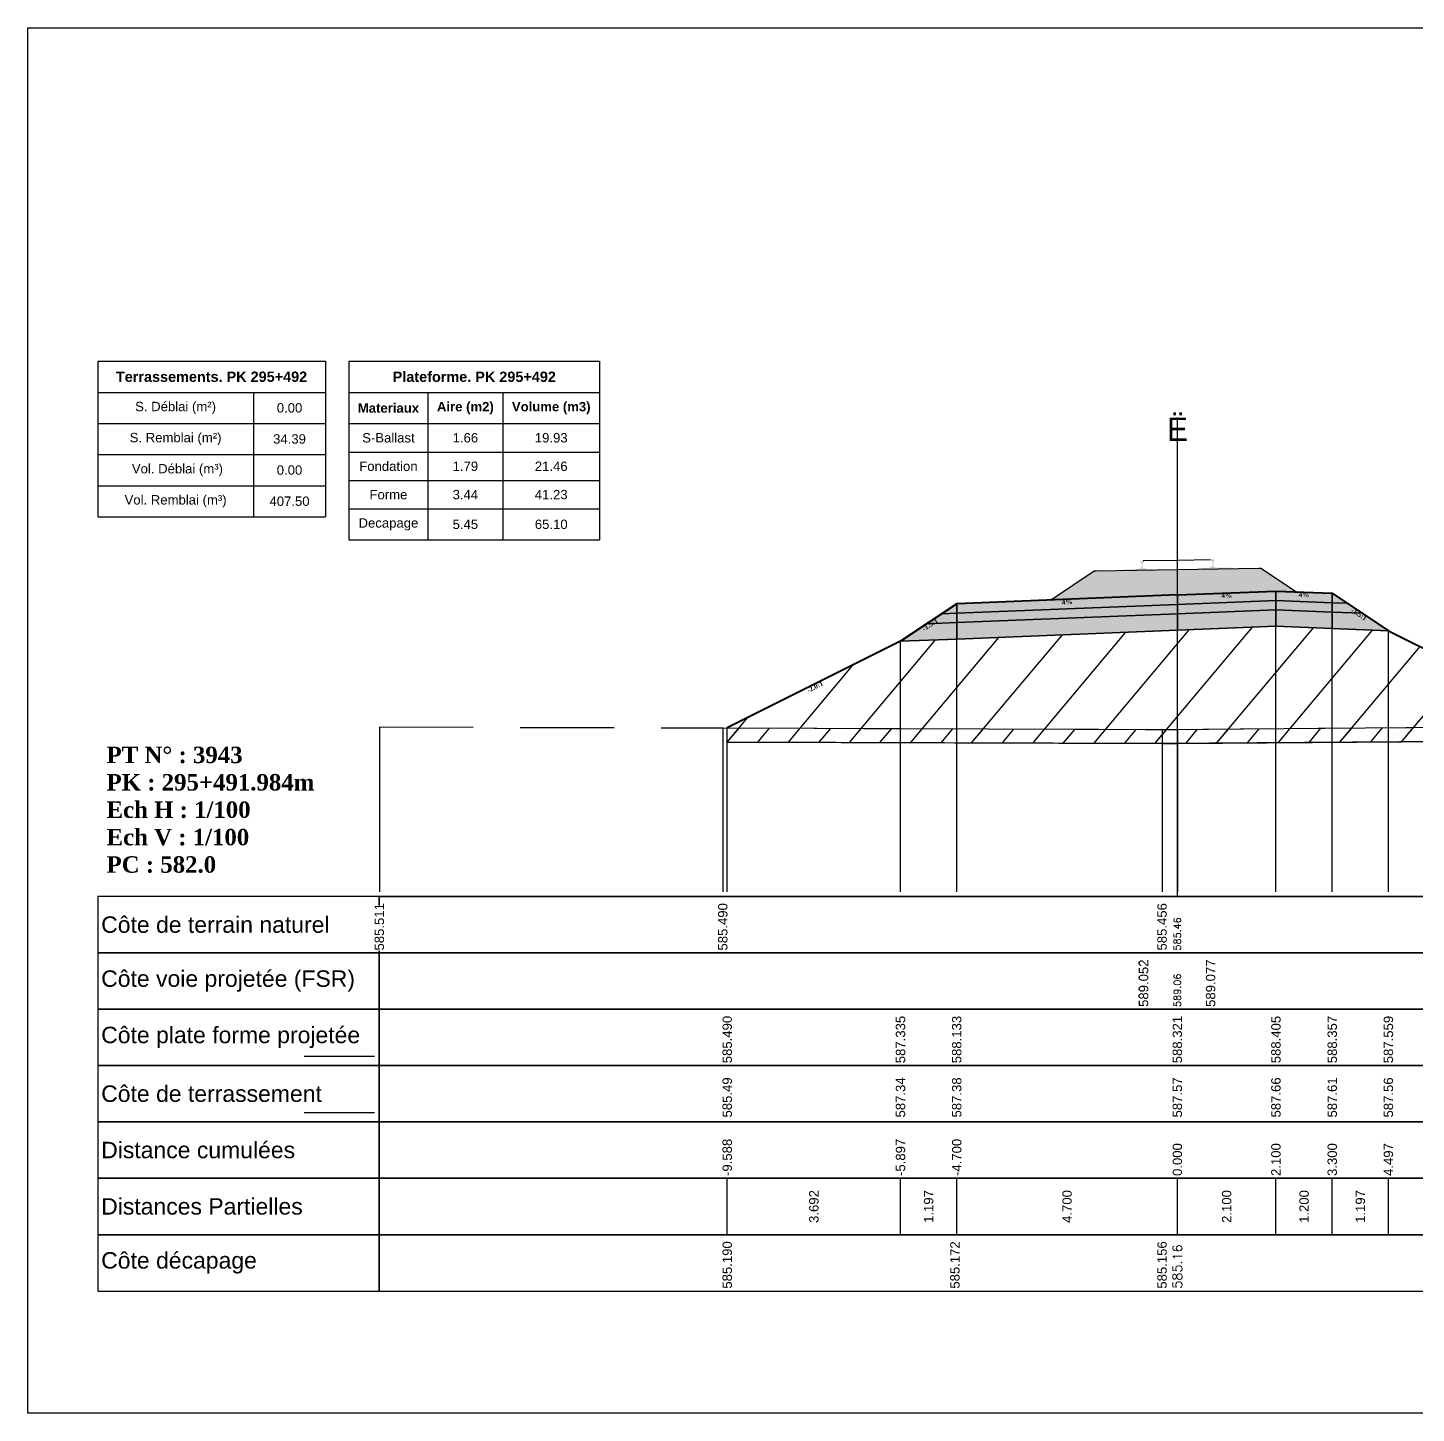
# Model space of a CAD drawing. Header units: millimetres. Extents: x 2762 to 3076, y 916 to 3305.
# Drawn here: x 2873.89 to 2903.47, y 2613.68 to 2643.18 of the extents above; entities that cross this region are included whole.
import ezdxf

# ---------------------------------------------------------------- set-up
doc = ezdxf.new("R2010")
doc.units = ezdxf.units.MM
doc.header["$LTSCALE"] = 2
doc.linetypes.add('CACHE', pattern=[9.525, 6.35, -3.175])
doc.linetypes.add('DASHED', pattern=[0.75, 0.5, -0.25])
for name, color, linetype in [('C-ANNO-TABL', 1, 'Continuous'), ('C-ANNO-TABL-TEXT', 150, 'Continuous'), ('C-ANNO-TABL-TITL', 150, 'Continuous'), ('C-ANNO-TABL-TTBL', 5, 'Continuous'), ('C-ROAD-CORR', 5, 'Continuous'), ('C-ROAD-SCTN', 7, 'Continuous')]:
    doc.layers.add(name, color=color, linetype=linetype)
doc.styles.add('ARIAL', font='arial.ttf')
doc.styles.add('C3D_Etiquette', font='romans.shx')
doc.styles.add('C3D_Profil_Travers', font='romans.shx')
doc.styles.get("Standard").update_dxf_attribs({"font": 'arial.ttf'})

msp = doc.modelspace()

# ---------------------------------------------------------------- hatches: boundary and pattern name
at = {"linetype": 'Continuous', "lineweight": -3}
msp.add_hatch(color=254, dxfattribs=at).paths.add_polyline_path([(2897.169, 2631.444), (2897.166, 2631.629), (2897.28, 2631.652), (2897.628, 2631.658), (2897.628, 2631.664), (2897.554, 2631.662), (2897.554, 2631.672), (2897.555, 2631.673), (2897.556, 2631.674), (2897.558, 2631.674), (2897.578, 2631.676), (2897.581, 2631.677), (2897.584, 2631.678), (2897.612, 2631.689), (2897.614, 2631.69), (2897.615, 2631.691), (2897.616, 2631.693), (2897.617, 2631.697), (2897.618, 2631.704), (2897.619, 2631.713), (2897.62, 2631.724), (2897.62, 2631.748), (2897.619, 2631.763), (2897.618, 2631.77), (2897.617, 2631.776), (2897.616, 2631.78), (2897.616, 2631.782), (2897.615, 2631.786), (2897.614, 2631.787), (2897.613, 2631.789), (2897.612, 2631.79), (2897.61, 2631.791), (2897.595, 2631.796), (2897.592, 2631.798), (2897.592, 2631.798), (2897.591, 2631.8), (2897.591, 2631.803), (2897.591, 2631.821), (2897.591, 2631.825), (2897.592, 2631.827), (2897.594, 2631.83), (2897.596, 2631.831), (2897.599, 2631.833), (2897.6, 2631.833), (2897.604, 2631.834), (2897.608, 2631.834), (2897.611, 2631.835), (2897.615, 2631.835), (2897.62, 2631.835), (2897.623, 2631.835), (2897.626, 2631.836), (2897.63, 2631.835), (2897.633, 2631.836), (2897.637, 2631.836), (2897.642, 2631.835), (2897.645, 2631.835), (2897.649, 2631.835), (2897.653, 2631.834), (2897.654, 2631.834), (2897.656, 2631.832), (2897.659, 2631.831), (2897.661, 2631.829), (2897.662, 2631.826), (2897.663, 2631.822), (2897.663, 2631.804), (2897.663, 2631.801), (2897.662, 2631.8), (2897.662, 2631.799), (2897.659, 2631.797), (2897.644, 2631.791), (2897.643, 2631.791), (2897.641, 2631.789), (2897.64, 2631.788), (2897.64, 2631.786), (2897.639, 2631.783), (2897.638, 2631.781), (2897.638, 2631.776), (2897.637, 2631.77), (2897.637, 2631.764), (2897.636, 2631.748), (2897.637, 2631.724), (2897.638, 2631.714), (2897.639, 2631.705), (2897.641, 2631.698), (2897.642, 2631.693), (2897.642, 2631.692), (2897.644, 2631.691), (2897.646, 2631.689), (2897.674, 2631.68), (2897.677, 2631.678), (2897.681, 2631.678), (2897.701, 2631.677), (2897.702, 2631.676), (2897.703, 2631.676), (2897.704, 2631.675), (2897.704, 2631.665), (2897.63, 2631.664), (2897.63, 2631.658), (2897.834, 2631.662), (2897.966, 2631.633), (2898.8, 2631.648), (2898.931, 2631.681), (2899.135, 2631.684), (2899.135, 2631.69), (2899.061, 2631.688), (2899.061, 2631.698), (2899.062, 2631.699), (2899.063, 2631.7), (2899.064, 2631.7), (2899.084, 2631.702), (2899.088, 2631.703), (2899.091, 2631.704), (2899.119, 2631.715), (2899.121, 2631.716), (2899.122, 2631.718), (2899.123, 2631.719), (2899.124, 2631.723), (2899.125, 2631.731), (2899.126, 2631.74), (2899.127, 2631.75), (2899.126, 2631.774), (2899.125, 2631.79), (2899.125, 2631.796), (2899.124, 2631.802), (2899.123, 2631.807), (2899.123, 2631.808), (2899.122, 2631.812), (2899.121, 2631.813), (2899.12, 2631.815), (2899.118, 2631.816), (2899.117, 2631.817), (2899.102, 2631.822), (2899.099, 2631.824), (2899.098, 2631.825), (2899.098, 2631.826), (2899.098, 2631.829), (2899.097, 2631.847), (2899.098, 2631.851), (2899.099, 2631.854), (2899.101, 2631.856), (2899.103, 2631.857), (2899.106, 2631.859), (2899.107, 2631.859), (2899.11, 2631.86), (2899.114, 2631.861), (2899.118, 2631.861), (2899.122, 2631.861), (2899.127, 2631.862), (2899.13, 2631.862), (2899.133, 2631.862), (2899.136, 2631.862), (2899.14, 2631.862), (2899.144, 2631.862), (2899.149, 2631.862), (2899.152, 2631.861), (2899.156, 2631.861), (2899.16, 2631.86), (2899.161, 2631.86), (2899.163, 2631.859), (2899.165, 2631.857), (2899.168, 2631.855), (2899.169, 2631.852), (2899.169, 2631.848), (2899.17, 2631.83), (2899.17, 2631.827), (2899.169, 2631.826), (2899.169, 2631.825), (2899.166, 2631.823), (2899.151, 2631.817), (2899.149, 2631.817), (2899.148, 2631.815), (2899.147, 2631.814), (2899.146, 2631.812), (2899.146, 2631.809), (2899.145, 2631.807), (2899.144, 2631.802), (2899.144, 2631.796), (2899.143, 2631.79), (2899.143, 2631.774), (2899.143, 2631.75), (2899.145, 2631.74), (2899.146, 2631.731), (2899.147, 2631.724), (2899.148, 2631.72), (2899.149, 2631.718), (2899.15, 2631.717), (2899.153, 2631.716), (2899.181, 2631.706), (2899.184, 2631.705), (2899.187, 2631.704), (2899.207, 2631.703), (2899.209, 2631.703), (2899.21, 2631.702), (2899.211, 2631.701), (2899.211, 2631.691), (2899.137, 2631.69), (2899.137, 2631.684), (2899.485, 2631.69), (2899.6, 2631.671), (2899.604, 2631.486)])
h = msp.add_hatch(dxfattribs=at)
h.set_pattern_fill('GRAVEL', color=252, scale=0.009, style=0)
h.set_pattern_definition([(228.0128, (2895.843941, 2631.225732), (-1.8288, -2.0574), [0.030755, -3.0447435]), (184.96974, (2895.823367, 2631.202872), (2.743199999, 0.228600013), [0.0527764, -5.2248644]), (132.51045, (2895.77079, 2631.1983), (2.286, -2.5146), [0.0372133, -3.684125]), (267.2737, (2895.681635, 2631.14115), (0.2286, 4.572), [0.0480604, -4.7579794]), (292.83365, (2895.679349, 2631.093144), (-1.143, 2.7432), [0.047127, -4.6655827]), (357.2737, (2895.697637, 2631.04971), (-4.572, 0.2286), [0.0480604, -4.7579794]), (37.69424, (2895.7456434, 2631.047424), (-2.9718, -2.286), [0.0635574, -6.2921804]), (72.25533, (2895.795935, 2631.086286), (1.6002, 5.0292), [0.0600048, -5.940473]), (121.42957, (2895.814223, 2631.143436), (-1.8288, 2.9718), [0.048223, -4.774099]), (175.23636, (2895.789077, 2631.184584), (2.5146, -0.2286), [0.055054, -2.697654]), (222.39744, (2895.7342134, 2631.189156), (-2.7432, -2.5146), [0.071197, -7.0485095]), (138.81407, (2895.90795, 2631.138864), (-1.6002, 1.3716), [0.0243004, -2.405751]), (171.46923, (2895.889661, 2631.154866), (2.9718, -0.4572), [0.0462314, -4.5769175]), (225, (2895.84394, 2631.16172), (-3e-17, -0.2286), [0.032329, -0.29096]), (203.1986, (2895.82794, 2631.189156), (1.143, 0.4572), [0.01741, -1.723556]), (291.8014, (2895.811937, 2631.1823), (-0.2286, 0.6858), [0.024621, -1.206428]), (30.9638, (2895.82108, 2631.15944), (0.6858, 0.4572), [0.039989, -1.292967]), (161.565, (2895.85537, 2631.18001), (0.4572, -0.2286), [0.028916, -0.693981]), (16.38954, (2895.67935, 2631.182298), (2.286, 0.6858), [0.040508, -4.0102944]), (70.34618, (2895.718211, 2631.193728), (-0.9144, -2.5146), [0.033984, -3.3643994]), (293.1986, (2895.85537, 2631.225732), (-0.4572, 1.143), [0.034819, -1.7061465]), (343.61046, (2895.869087, 2631.193728), (-2.286, 0.6858), [0.040508, -4.0102944]), (339.44395, (2895.67935, 2631.040566), (-1.143, 0.4572), [0.039063, -1.914096]), (294.77514, (2895.715925, 2631.02685), (-1.143, 2.5146), [0.0327305, -3.2403234]), (66.8014, (2895.857657, 2630.997132), (0.4572, 1.143), [0.034819, -1.7061465]), (17.35402, (2895.871373, 2631.029136), (-2.9718, -0.9144), [0.0383204, -3.793714]), (69.44395, (2895.745643, 2630.997132), (-0.4572, -1.143), [0.0195316, -1.933628]), (101.3099, (2895.84394, 2630.99713), (-0.2286, 0.9144), [0.011656, -1.1539795]), (165.9638, (2895.841655, 2631.00856), (0.6858, -0.2286), [0.047127, -0.895415]), (186.009, (2895.795935, 2631.019992), (2.286, 0.2286), [0.043674, -4.323723]), (303.69, (2895.82108, 2631.138864), (-0.2286, 0.4572), [0.032969, -0.79126]), (353.15723, (2895.839369, 2631.111432), (3.8862, -0.4572), [0.05756, -5.698441]), (60.9454, (2895.89652, 2631.104574), (-0.9144, -1.6002), [0.023536, -2.330045]), (90, (2895.90795, 2631.12515), (-0.2286, 0.2286), [0.013716, -0.214884]), (120.25644, (2895.791363, 2631.02685), (0.9144, -1.6002), [0.031758, -3.1440547]), (48.0128, (2895.775361, 2631.054282), (1.8288, 2.0574), [0.06151, -3.0139886]), (0, (2895.8165, 2631.1), (0.2286, 0.2286), [0.059436, -0.169164]), (325.30485, (2895.875945, 2631.100002), (2.286, -1.6002), [0.036145, -3.5783385]), (254.0546, (2895.905663, 2631.079428), (-0.2286, -0.9144), [0.033285, -1.6309485]), (207.64598, (2895.896519, 2631.047424), (-4.3434, -2.286), [0.054193, -5.365122]), (175.42608, (2895.848513, 2631.022278), (-2.9718, 0.2286), [0.0573327, -5.675926])])
h.paths.add_polyline_path([(2895.679, 2630.997), (2896.608, 2631.617), (2896.652, 2631.617), (2900.114, 2631.677), (2900.158, 2631.677), (2900.916, 2631.172), (2900.48, 2631.189)])
h = msp.add_hatch(color=30, dxfattribs=at)
h.paths.add_polyline_path([(2901.68, 2630.741), (2901.68, 2630.941), (2901.999, 2630.928), (2902.318, 2630.716)])
h.paths.add_polyline_path([(2900.48, 2630.789), (2900.48, 2630.989), (2901.68, 2630.941), (2901.68, 2630.741)])
h.paths.add_polyline_path([(2898.38, 2630.705), (2898.38, 2630.905), (2900.48, 2630.989), (2900.48, 2630.789)])
h.paths.add_polyline_path([(2893.68, 2630.517), (2893.68, 2630.717), (2898.38, 2630.905), (2898.38, 2630.705)])
h.paths.add_polyline_path([(2893.041, 2630.492), (2893.36, 2630.704), (2893.68, 2630.717), (2893.68, 2630.517)])
h = msp.add_hatch(color=11, dxfattribs=at)
h.paths.add_polyline_path([(2901.68, 2630.941), (2901.68, 2631.141), (2901.999, 2630.928)])
h.paths.add_polyline_path([(2900.48, 2630.989), (2900.48, 2631.189), (2901.68, 2631.141), (2901.68, 2630.941)])
h.paths.add_polyline_path([(2898.38, 2630.905), (2898.38, 2631.105), (2900.48, 2631.189), (2900.48, 2630.989)])
h.paths.add_polyline_path([(2893.68, 2630.717), (2893.68, 2630.917), (2898.38, 2631.105), (2898.38, 2630.905)])
h.paths.add_polyline_path([(2893.36, 2630.704), (2893.68, 2630.917), (2893.68, 2630.717)])
h = msp.add_hatch(color=83, dxfattribs=at)
h.paths.add_polyline_path([(2901.68, 2630.391), (2901.68, 2630.741), (2902.318, 2630.716), (2902.876, 2630.343)])
h.paths.add_polyline_path([(2900.48, 2630.439), (2900.48, 2630.789), (2901.68, 2630.741), (2901.68, 2630.391)])
h.paths.add_polyline_path([(2898.38, 2630.355), (2898.38, 2630.705), (2900.48, 2630.789), (2900.48, 2630.439)])
h.paths.add_polyline_path([(2893.68, 2630.167), (2893.68, 2630.517), (2898.38, 2630.705), (2898.38, 2630.355)])
h.paths.add_polyline_path([(2892.483, 2630.119), (2893.041, 2630.492), (2893.68, 2630.517), (2893.68, 2630.167)])
h = msp.add_hatch(dxfattribs=at)
h.set_pattern_fill('_U', color=3, angle=50, style=0, pattern_type=0)
h.set_pattern_definition([(50, (2888.7912, 2627.9735), (-0.766044, 0.64279), [])])
h.paths.add_polyline_path([(2888.791, 2627.973), (2888.791, 2628.273), (2892.483, 2630.119), (2900.48, 2630.439), (2902.876, 2630.343), (2906.944, 2628.31), (2906.944, 2628.01), (2898.054, 2627.94)])
h = msp.add_hatch(dxfattribs=at)
h.set_pattern_fill('_U', color=150, scale=0.5, angle=50, style=0, pattern_type=0)
h.set_pattern_definition([(50, (2888.7912, 2627.97346), (-0.383022, 0.321394), [])])
h.paths.add_polyline_path([(2888.791, 2627.973), (2888.791, 2628.273), (2898.054, 2628.24), (2906.944, 2628.31), (2906.944, 2628.01), (2898.054, 2627.94)])

# ---------------------------------------------------------------- linework, layer by layer
at = {"color": 7, "linetype": 'Continuous', "lineweight": -3}
for p, q in [((2898.38, 2624.684), (2898.38, 2634.884)), ((2881.379, 2624.684), (2915.381, 2624.684)), ((2888.791, 2617.484), (2888.791, 2618.684)), ((2892.483, 2617.484), (2892.483, 2618.684)), ((2892.483, 2617.484), (2892.483, 2618.684)), ((2893.68, 2617.484), (2893.68, 2618.684)), ((2893.68, 2617.484), (2893.68, 2618.684)), ((2898.38, 2617.484), (2898.38, 2618.684)), ((2898.38, 2617.484), (2898.38, 2618.684)), ((2900.48, 2617.484), (2900.48, 2618.684)), ((2900.48, 2617.484), (2900.48, 2618.684)), ((2901.68, 2617.484), (2901.68, 2618.684)), ((2901.68, 2617.484), (2901.68, 2618.684)), ((2902.876, 2617.484), (2902.876, 2618.684)), ((2902.876, 2617.484), (2902.876, 2618.684))]:
    msp.add_line(p, q, dxfattribs=at)
at = {"color": 251, "linetype": 'Continuous', "lineweight": -3}
for p, q in [((2895.679, 2630.997), (2896.608, 2631.617)), ((2896.608, 2631.617), (2896.652, 2631.617)), ((2896.652, 2631.617), (2900.114, 2631.677)), ((2900.114, 2631.677), (2900.158, 2631.677)), ((2900.158, 2631.677), (2900.916, 2631.172)), ((2893.68, 2630.917), (2898.38, 2631.105)), ((2900.48, 2631.189), (2895.679, 2630.997)), ((2898.38, 2631.105), (2900.48, 2631.189)), ((2898.38, 2630.905), (2898.38, 2631.105)), ((2898.38, 2631.105), (2898.38, 2630.905)), ((2900.48, 2630.989), (2898.38, 2630.905)), ((2900.916, 2631.172), (2900.48, 2631.189)), ((2900.48, 2630.989), (2900.48, 2631.189)), ((2900.48, 2631.189), (2901.68, 2631.141)), ((2900.48, 2631.189), (2900.48, 2630.989)), ((2901.68, 2630.941), (2900.48, 2630.989)), ((2901.68, 2630.941), (2901.68, 2631.141)), ((2901.68, 2631.141), (2901.999, 2630.928)), ((2901.68, 2631.141), (2901.68, 2630.941)), ((2893.36, 2630.704), (2893.68, 2630.917)), ((2893.68, 2630.717), (2893.36, 2630.704)), ((2893.68, 2630.717), (2893.68, 2630.917)), ((2893.68, 2630.917), (2893.68, 2630.717)), ((2898.38, 2630.905), (2893.68, 2630.717)), ((2901.999, 2630.928), (2901.68, 2630.941))]:
    msp.add_line(p, q, dxfattribs=at)
at = {"color": 53, "linetype": 'Continuous', "lineweight": -3}
for p, q in [((2898.38, 2630.905), (2900.48, 2630.989)), ((2900.48, 2630.789), (2900.48, 2630.989)), ((2900.48, 2630.989), (2901.68, 2630.941)), ((2900.48, 2630.989), (2900.48, 2630.789)), ((2893.041, 2630.492), (2893.36, 2630.704)), ((2893.36, 2630.704), (2893.68, 2630.717)), ((2893.68, 2630.717), (2898.38, 2630.905)), ((2893.68, 2630.517), (2893.68, 2630.717)), ((2893.68, 2630.717), (2893.68, 2630.517)), ((2898.38, 2630.705), (2893.68, 2630.517)), ((2893.68, 2630.517), (2898.38, 2630.705)), ((2898.38, 2630.705), (2898.38, 2630.905)), ((2898.38, 2630.905), (2898.38, 2630.705)), ((2900.48, 2630.789), (2898.38, 2630.705)), ((2898.38, 2630.705), (2900.48, 2630.789)), ((2898.38, 2630.355), (2898.38, 2630.705)), ((2898.38, 2630.705), (2898.38, 2630.355)), ((2901.68, 2630.741), (2900.48, 2630.789)), ((2900.48, 2630.439), (2900.48, 2630.789)), ((2900.48, 2630.789), (2901.68, 2630.741)), ((2900.48, 2630.789), (2900.48, 2630.439)), ((2901.68, 2630.741), (2901.68, 2630.941)), ((2901.68, 2630.941), (2901.999, 2630.928)), ((2901.68, 2630.941), (2901.68, 2630.741)), ((2902.318, 2630.716), (2901.68, 2630.741)), ((2901.68, 2630.391), (2901.68, 2630.741)), ((2901.68, 2630.741), (2902.318, 2630.716)), ((2901.68, 2630.741), (2901.68, 2630.391)), ((2901.999, 2630.928), (2902.318, 2630.716)), ((2902.318, 2630.716), (2902.876, 2630.343)), ((2892.483, 2630.119), (2893.041, 2630.492)), ((2893.68, 2630.517), (2893.041, 2630.492)), ((2893.041, 2630.492), (2893.68, 2630.517)), ((2893.68, 2630.167), (2893.68, 2630.517)), ((2893.68, 2630.517), (2893.68, 2630.167)), ((2900.48, 2630.439), (2898.38, 2630.355)), ((2901.68, 2630.391), (2900.48, 2630.439)), ((2902.876, 2630.343), (2901.68, 2630.391)), ((2893.68, 2630.167), (2892.483, 2630.119)), ((2898.38, 2630.355), (2893.68, 2630.167))]:
    msp.add_line(p, q, dxfattribs=at)
at = {"color": 253, "linetype": 'Continuous', "lineweight": -3}
for p, q in [((2892.483, 2630.119), (2900.48, 2630.439)), ((2900.48, 2630.439), (2902.876, 2630.343)), ((2888.791, 2628.273), (2892.483, 2630.119)), ((2902.876, 2630.343), (2906.944, 2628.31)), ((2898.054, 2628.24), (2906.944, 2628.31)), ((2888.791, 2627.973), (2888.791, 2628.273)), ((2888.791, 2628.273), (2898.054, 2628.24)), ((2888.791, 2627.973), (2888.791, 2628.273)), ((2906.944, 2628.01), (2898.054, 2627.94)), ((2906.944, 2628.01), (2898.054, 2627.94)), ((2898.054, 2627.94), (2888.791, 2627.973)), ((2898.054, 2627.94), (2888.791, 2627.973))]:
    msp.add_line(p, q, dxfattribs=at)
at = {"color": 8, "linetype": 'CACHE', "lineweight": -3}
for p, q in [((2900.48, 2624.784), (2900.48, 2630.439)), ((2901.68, 2624.784), (2901.68, 2630.391)), ((2892.483, 2624.784), (2892.483, 2630.119)), ((2893.68, 2624.784), (2893.68, 2630.167)), ((2898.38, 2624.784), (2898.38, 2630.355)), ((2898.38, 2624.784), (2898.38, 2630.355)), ((2902.876, 2624.784), (2902.876, 2630.343)), ((2888.791, 2624.784), (2888.791, 2628.273))]:
    msp.add_line(p, q, dxfattribs=at)
at = {"color": 105, "linetype": 'DASHED', "lineweight": -3, "ltscale": 2}
for p, q in [((2881.38, 2628.295), (2888.696, 2628.274)), ((2898.38, 2628.243), (2915.38, 2628.376)), ((2888.696, 2628.274), (2898.054, 2628.24)), ((2898.054, 2628.24), (2898.38, 2628.243))]:
    msp.add_line(p, q, dxfattribs=at)
at = {"color": 98, "linetype": 'CACHE', "lineweight": -3}
for p, q in [((2881.38, 2628.295), (2881.38, 2624.784)), ((2888.696, 2628.274), (2888.696, 2624.784)), ((2898.054, 2628.24), (2898.054, 2624.784)), ((2898.38, 2628.243), (2898.38, 2624.784))]:
    msp.add_line(p, q, dxfattribs=at)
at = {"color": 6, "linetype": 'Continuous', "lineweight": -3}
for p, q in [((2888.791, 2627.973), (2893.642, 2627.956)), ((2893.642, 2627.956), (2898.054, 2627.94)), ((2898.054, 2627.94), (2898.38, 2627.943)), ((2898.38, 2627.943), (2904.126, 2627.988))]:
    msp.add_line(p, q, dxfattribs=at)
at = {"color": 154, "linetype": 'Continuous', "lineweight": -3}
msp.add_line((2879.779, 2621.284), (2881.279, 2621.284), dxfattribs=at)
at = {"color": 1, "linetype": 'Continuous', "lineweight": -3}
msp.add_line((2879.779, 2620.084), (2881.279, 2620.084), dxfattribs=at)
at = {"color": 7, "linetype": 'Continuous', "lineweight": -3}
for points in [[(2881.379, 2623.484), (2881.379, 2624.684), (2875.379, 2624.684), (2875.379, 2623.484)], [(2881.379, 2623.484), (2915.381, 2623.484), (2915.381, 2624.684), (2881.379, 2624.684)], [(2881.379, 2622.284), (2881.379, 2623.484), (2875.379, 2623.484), (2875.379, 2622.284)], [(2881.379, 2622.284), (2915.381, 2622.284), (2915.381, 2623.484), (2881.379, 2623.484)], [(2881.379, 2621.084), (2881.379, 2622.284), (2875.379, 2622.284), (2875.379, 2621.084)], [(2881.379, 2621.084), (2915.381, 2621.084), (2915.381, 2622.284), (2881.379, 2622.284)], [(2881.379, 2619.884), (2881.379, 2621.084), (2875.379, 2621.084), (2875.379, 2619.884)], [(2881.379, 2619.884), (2915.381, 2619.884), (2915.381, 2621.084), (2881.379, 2621.084)], [(2881.379, 2618.684), (2881.379, 2619.884), (2875.379, 2619.884), (2875.379, 2618.684)], [(2881.379, 2618.684), (2915.381, 2618.684), (2915.381, 2619.884), (2881.379, 2619.884)], [(2881.379, 2617.484), (2881.379, 2618.684), (2875.379, 2618.684), (2875.379, 2617.484)], [(2881.379, 2617.484), (2915.381, 2617.484), (2915.381, 2618.684), (2881.379, 2618.684)], [(2881.379, 2616.284), (2881.379, 2617.484), (2875.379, 2617.484), (2875.379, 2616.284)], [(2881.379, 2616.284), (2915.381, 2616.284), (2915.381, 2617.484), (2881.379, 2617.484)]]:
    msp.add_3dface(points, dxfattribs=at)
at = {"layer": 'C-ANNO-TABL', "color": 7, "linetype": 'Continuous', "lineweight": -3}
for p, q in [((2875.379, 2635.419), (2878.7, 2635.419)), ((2878.7, 2635.419), (2880.232, 2635.419)), ((2878.7, 2635.419), (2878.7, 2634.757)), ((2880.732, 2635.416), (2882.414, 2635.416)), ((2882.414, 2635.416), (2884.01, 2635.416)), ((2882.414, 2635.416), (2882.414, 2634.754)), ((2884.01, 2635.416), (2886.072, 2635.416)), ((2884.01, 2635.416), (2884.01, 2634.754)), ((2875.379, 2634.757), (2878.7, 2634.757)), ((2878.7, 2634.757), (2880.232, 2634.757)), ((2878.7, 2634.757), (2878.7, 2634.095)), ((2880.732, 2634.754), (2882.414, 2634.754)), ((2882.414, 2634.754), (2884.01, 2634.754)), ((2882.414, 2634.754), (2882.414, 2634.147)), ((2884.01, 2634.754), (2886.072, 2634.754)), ((2884.01, 2634.754), (2884.01, 2634.147)), ((2875.379, 2634.095), (2878.7, 2634.095)), ((2878.7, 2634.095), (2880.232, 2634.095)), ((2878.7, 2634.095), (2878.7, 2633.432)), ((2880.732, 2634.147), (2882.414, 2634.147)), ((2882.414, 2634.147), (2884.01, 2634.147)), ((2882.414, 2634.147), (2882.414, 2633.543)), ((2884.01, 2634.147), (2886.072, 2634.147)), ((2884.01, 2634.147), (2884.01, 2633.543)), ((2875.379, 2633.432), (2878.7, 2633.432)), ((2878.7, 2633.432), (2880.232, 2633.432)), ((2878.7, 2633.432), (2878.7, 2632.77)), ((2880.732, 2633.543), (2882.414, 2633.543)), ((2882.414, 2633.543), (2884.01, 2633.543)), ((2882.414, 2633.543), (2882.414, 2632.939)), ((2884.01, 2633.543), (2886.072, 2633.543)), ((2884.01, 2633.543), (2884.01, 2632.939)), ((2880.732, 2632.939), (2882.414, 2632.939)), ((2882.414, 2632.939), (2884.01, 2632.939)), ((2882.414, 2632.939), (2882.414, 2632.28)), ((2884.01, 2632.939), (2886.072, 2632.939)), ((2884.01, 2632.939), (2884.01, 2632.28))]:
    msp.add_line(p, q, dxfattribs=at)
at = {"layer": 'C-ANNO-TABL-TTBL', "color": 7, "linetype": 'Continuous', "lineweight": -3}
for p, q in [((2875.379, 2636.084), (2880.232, 2636.084)), ((2875.379, 2636.084), (2875.379, 2635.419)), ((2880.232, 2636.084), (2880.232, 2635.419)), ((2880.732, 2636.084), (2886.072, 2636.084)), ((2880.732, 2636.084), (2880.732, 2635.416)), ((2886.072, 2636.084), (2886.072, 2635.416)), ((2875.379, 2635.419), (2875.379, 2634.757)), ((2880.232, 2635.419), (2880.232, 2634.757)), ((2880.732, 2635.416), (2880.732, 2634.754)), ((2886.072, 2635.416), (2886.072, 2634.754)), ((2875.379, 2634.757), (2875.379, 2634.095)), ((2880.232, 2634.757), (2880.232, 2634.095)), ((2880.732, 2634.754), (2880.732, 2634.147)), ((2886.072, 2634.754), (2886.072, 2634.147)), ((2875.379, 2634.095), (2875.379, 2633.432)), ((2880.232, 2634.095), (2880.232, 2633.432)), ((2880.732, 2634.147), (2880.732, 2633.543)), ((2886.072, 2634.147), (2886.072, 2633.543)), ((2875.379, 2633.432), (2875.379, 2632.77)), ((2880.232, 2633.432), (2880.232, 2632.77)), ((2880.732, 2633.543), (2880.732, 2632.939)), ((2886.072, 2633.543), (2886.072, 2632.939)), ((2875.379, 2632.77), (2878.7, 2632.77)), ((2878.7, 2632.77), (2880.232, 2632.77)), ((2880.732, 2632.939), (2880.732, 2632.28)), ((2886.072, 2632.939), (2886.072, 2632.28)), ((2880.732, 2632.28), (2882.414, 2632.28)), ((2882.414, 2632.28), (2884.01, 2632.28)), ((2884.01, 2632.28), (2886.072, 2632.28))]:
    msp.add_line(p, q, dxfattribs=at)
at = {"layer": 'C-ROAD-CORR', "color": 1, "linetype": 'Continuous', "lineweight": 40}
for p, q in [((2898.38, 2631.105), (2893.68, 2630.917)), ((2898.38, 2631.105), (2900.48, 2631.189)), ((2900.48, 2631.189), (2901.68, 2631.141)), ((2901.68, 2631.141), (2902.876, 2630.343)), ((2893.68, 2630.917), (2892.483, 2630.119)), ((2892.483, 2630.119), (2888.791, 2628.273)), ((2902.876, 2630.343), (2906.944, 2628.31))]:
    msp.add_line(p, q, dxfattribs=at)
at = {"layer": 'C-ROAD-CORR', "color": 102, "linetype": 'Continuous', "lineweight": -3, "ltscale": 0.5}
for p, q in [((2898.38, 2630.355), (2900.48, 2630.439)), ((2900.48, 2630.439), (2901.68, 2630.391)), ((2901.68, 2630.391), (2902.876, 2630.343)), ((2893.68, 2630.167), (2892.483, 2630.119)), ((2898.38, 2630.355), (2893.68, 2630.167))]:
    msp.add_line(p, q, dxfattribs=at)
at = {"layer": 'C-ROAD-SCTN', "color": 154, "linetype": 'Continuous', "lineweight": -3}
for p, q in [((2897.662, 2631.836), (2898.38, 2631.849)), ((2898.38, 2631.849), (2899.088, 2631.861)), ((2897.653, 2631.836), (2897.662, 2631.836)), ((2893.68, 2630.917), (2898.38, 2631.105)), ((2898.38, 2631.105), (2900.48, 2631.189)), ((2900.48, 2631.189), (2901.68, 2631.141)), ((2901.68, 2631.141), (2902.876, 2630.343)), ((2892.483, 2630.119), (2893.68, 2630.917)), ((2888.791, 2628.273), (2892.483, 2630.119)), ((2902.876, 2630.343), (2906.944, 2628.31))]:
    msp.add_line(p, q, dxfattribs=at)
at = {"layer": 'C-ROAD-SCTN', "color": 140, "linetype": 'Continuous', "lineweight": -3}
for p, q in [((2895.679, 2630.997), (2896.608, 2631.617)), ((2896.608, 2631.617), (2896.652, 2631.617)), ((2896.652, 2631.617), (2898.38, 2631.647)), ((2898.38, 2631.647), (2900.114, 2631.677)), ((2900.114, 2631.677), (2900.158, 2631.677)), ((2900.158, 2631.677), (2900.916, 2631.172))]:
    msp.add_line(p, q, dxfattribs=at)
at = {"layer": 'C-ROAD-SCTN', "color": 1, "linetype": 'Continuous', "lineweight": -3}
for p, q in [((2898.38, 2630.355), (2900.48, 2630.439)), ((2900.48, 2630.439), (2901.68, 2630.391)), ((2901.68, 2630.391), (2902.876, 2630.343)), ((2888.791, 2628.273), (2892.483, 2630.119)), ((2892.483, 2630.119), (2893.68, 2630.167)), ((2893.68, 2630.167), (2898.38, 2630.355)), ((2902.876, 2630.343), (2906.944, 2628.31))]:
    msp.add_line(p, q, dxfattribs=at)

# ---------------------------------------------------------------- texts
at = {"color": 7, "linetype": 'Continuous', "lineweight": -3}
for s, insert, char_height, attachment_point, style in [('{\\fWingdings|b0|i0|c2|p0;Ë}', (2898.38, 2634.384), 0.5, 8, 'C3D_Profil_Travers'), ('{\\fTimes New Roman|b1|i0|c0|p18;PT N° : 3943\\PPK : 295+491.984m\\PEch H : 1/100\\PEch V : 1/100\\PPC : 582.0}', (2875.568, 2625.184), 0.35, 7, 'C3D_Profil_Travers'), ('{\\fArial|b0|i0|c0|p34;Côte de terrain naturel}', (2875.454, 2624.084), 0.35, 4, 'C3D_Etiquette'), ('{\\fArial|b0|i0|c0|p34;Côte plate forme projetée}', (2875.454, 2621.684), 0.35, 4, 'C3D_Etiquette'), ('{\\fArial|b0|i0|c0|p34;Côte de terrassement}', (2875.454, 2620.484), 0.35, 4, 'C3D_Etiquette'), ('{\\fArial|b0|i0|c0|p34;Distance cumulées}', (2875.454, 2619.284), 0.35, 4, 'C3D_Etiquette'), ('{\\fArial|b0|i0|c0|p34;Distances Partielles}', (2875.454, 2618.084), 0.35, 4, 'C3D_Etiquette'), ('{\\fArial|b0|i0|c0|p34;Côte décapage}', (2875.454, 2616.884), 0.35, 4, 'C3D_Etiquette')]:
    msp.add_mtext(s, dxfattribs=dict(at, insert=insert, char_height=char_height, attachment_point=attachment_point, style=style))
at = {"color": 7, "linetype": 'Continuous', "lineweight": -3, "char_height": 0.1, "attachment_point": 2, "style": 'C3D_Etiquette'}
for s, insert, width, rotation in [('{\\fTimes New Roman|b1|i0|c0|p18;4%}', (2896.03, 2631.007), 0.42071, 2.2906), ('{\\fTimes New Roman|b1|i0|c0|p18;4%}', (2899.43, 2631.143), 0.37094, 2.2906), ('{\\fTimes New Roman|b1|i0|c0|p18;4%}', (2901.079, 2631.161), 0.42071, 357.7094), ('{\\fTimes New Roman|b1|i0|c0|p18;-1.5:1}', (2902.276, 2630.739), 0.34598, 326.3099), ('{\\fTimes New Roman|b1|i0|c0|p18;-1.5:1}', (2893.083, 2630.515), 0.34598, 33.6901), ('{\\fTimes New Roman|b1|i0|c0|p18;-2.0:1}', (2890.639, 2629.193), 0.34598, 26.5651)]:
    msp.add_mtext(s, dxfattribs=dict(at, insert=insert, width=width, rotation=rotation))
at = {"color": 7, "linetype": 'Continuous', "lineweight": -3, "rotation": 90, "style": 'C3D_Profil_Travers'}
for s, insert, char_height, attachment_point in [('585.46', (2898.38, 2623.534), 0.15, 4), ('589.06', (2898.38, 2622.334), 0.15, 4), ('{\\fArial|b0|i0|c0|p34;585.49}', (2888.791, 2619.979), 0.2, 4), ('{\\fArial|b0|i0|c0|p34;587.34}', (2892.483, 2619.979), 0.2, 4), ('{\\fArial|b0|i0|c0|p34;587.38}', (2893.68, 2619.979), 0.2, 4), ('{\\fArial|b0|i0|c0|p34;587.57}', (2898.38, 2619.979), 0.2, 4), ('{\\fArial|b0|i0|c0|p34;587.66}', (2900.48, 2619.979), 0.2, 4), ('{\\fArial|b0|i0|c0|p34;587.61}', (2901.68, 2619.979), 0.2, 4), ('{\\fArial|b0|i0|c0|p34;587.56}', (2902.876, 2619.979), 0.2, 4), ('{\\fArial|b0|i0|c0|p34;3.692}', (2890.637, 2618.084), 0.2, 5), ('{\\fArial|b0|i0|c0|p34;1.197}', (2893.081, 2618.084), 0.2, 5), ('{\\fArial|b0|i0|c0|p34;4.700}', (2896.03, 2618.084), 0.2, 5), ('{\\fArial|b0|i0|c0|p34;2.100}', (2899.43, 2618.084), 0.2, 5), ('{\\fArial|b0|i0|c0|p34;1.200}', (2901.08, 2618.084), 0.2, 5), ('{\\fArial|b0|i0|c0|p34;1.197}', (2902.278, 2618.084), 0.2, 5)]:
    msp.add_mtext(s, dxfattribs=dict(at, insert=insert, char_height=char_height, attachment_point=attachment_point))
at = {"color": 7, "linetype": 'Continuous', "lineweight": -3, "insert": (2875.454, 2622.884), "char_height": 0.35, "attachment_point": 4}
msp.add_mtext('{\\fArial|b0|i0|c0|p34;Côte voie projetée (FSR)}', dxfattribs=at)
at = {"layer": 'C-ANNO-TABL-TEXT', "color": 7, "linetype": 'Continuous', "lineweight": -3, "char_height": 0.2, "attachment_point": 5, "style": 'ARIAL'}
for s, insert in [('{\\fArial|b0|i0|c0|p34;\\C7;0.00}', (2879.466, 2635.088)), ('{\\fArial|b0|i0|c0|p34;\\C7;34.39}', (2879.466, 2634.426)), ('{\\fArial|b0|i0|c0|p34;\\C7;S-Ballast}', (2881.573, 2634.451)), ('{\\fArial|b0|i0|c0|p34;\\C7;1.66}', (2883.212, 2634.451)), ('{\\C18;\\c0;19.93}', (2885.041, 2634.451)), ('{\\fArial|b0|i0|c0|p34;\\C7;Fondation}', (2881.573, 2633.845)), ('{\\fArial|b0|i0|c0|p34;\\C7;1.79}', (2883.212, 2633.845)), ('{\\C18;\\c0;21.46}', (2885.041, 2633.845)), ('{\\fArial|b0|i0|c0|p34;\\C7;0.00}', (2879.466, 2633.764)), ('{\\fArial|b0|i0|c0|p34;\\C7;Forme}', (2881.573, 2633.241)), ('{\\fArial|b0|i0|c0|p34;\\C7;3.44}', (2883.212, 2633.241)), ('{\\C18;\\c0;41.23}', (2885.041, 2633.241)), ('{\\fArial|b0|i0|c0|p34;\\C7;407.50}', (2879.466, 2633.101)), ('{\\fArial|b0|i0|c0|p34;\\C7;Decapage}', (2881.573, 2632.609)), ('{\\fArial|b0|i0|c0|p34;\\C7;5.45}', (2883.212, 2632.609)), ('{\\C18;\\c0;65.10}', (2885.041, 2632.609))]:
    msp.add_mtext(s, dxfattribs=dict(at, insert=insert))
at = {"layer": 'C-ANNO-TABL-TITL', "color": 7, "linetype": 'Continuous', "lineweight": -3, "attachment_point": 5, "style": 'ARIAL'}
for s, insert, char_height in [('{\\fArial|b1|i0|c0|p34;\\C7;Terrassements. PK 295+492}', (2877.805, 2635.751), 0.22), ('{\\fArial|b1|i0|c0|p34;\\C18;\\c0;Plateforme. PK 295+492}', (2883.402, 2635.75), 0.22), ('{\\fArial|b0|i0|c0|p34;\\C7;S. Déblai (m²) }', (2877.039, 2635.088), 0.2), ('{\\fArial|b1|i0|c0|p34;\\C7;Materiaux   }', (2881.573, 2635.085), 0.2), ('{\\fArial|b1|i0|c0|p34;\\C7;Aire (m2)}', (2883.212, 2635.085), 0.2), ('{\\fArial|b1|i0|c0|p34;\\C7;Volume (m3)}', (2885.041, 2635.085), 0.2), ('{\\fArial|b0|i0|c0|p34;\\C7;S. Remblai (m²) }', (2877.039, 2634.426), 0.2), ('{\\fArial|b0|i0|c0|p34;\\C7; Vol. Déblai (m³) }', (2877.039, 2633.764), 0.2), ('{\\fArial|b0|i0|c0|p34;\\C7;Vol. Remblai (m³)}', (2877.039, 2633.101), 0.2)]:
    msp.add_mtext(s, dxfattribs=dict(at, insert=insert, char_height=char_height))

# ---------------------------------------------------------------- next in the draw order: texts
at = {"color": 7, "linetype": 'Continuous', "lineweight": -3, "char_height": 0.2, "attachment_point": 4, "rotation": 90, "style": 'C3D_Profil_Travers', "bg_fill": 3, "box_fill_scale": 1.000375, "bg_fill_color": 256, "bg_fill_true_color": 13158600, "bg_fill_transparency": 0}
for s, insert, width in [('{\\fArial|b0|i0|c0|p34;585.511}', (2881.38, 2623.534), 0.95654), ('{\\fArial|b0|i0|c0|p34;585.490}', (2888.696, 2623.534), 0.99484), ('{\\fArial|b0|i0|c0|p34;585.456}', (2898.054, 2623.534), 0.99539), ('{\\fArial|b0|i0|c0|p34;589.052}', (2897.653, 2622.334), 0.99347), ('{\\fArial|b0|i0|c0|p34;589.077}', (2899.088, 2622.334), 0.99553), ('{\\fArial|b0|i0|c0|p34;585.490}', (2888.791, 2621.134), 0.99484), ('{\\fArial|b0|i0|c0|p34;587.335}', (2892.483, 2621.134), 0.99705), ('{\\fArial|b0|i0|c0|p34;588.133}', (2893.68, 2621.134), 0.99553), ('{\\fArial|b0|i0|c0|p34;588.321}', (2898.38, 2621.134), 0.95654), ('{\\fArial|b0|i0|c0|p34;588.405}', (2900.48, 2621.134), 0.99705), ('{\\fArial|b0|i0|c0|p34;588.357}', (2901.68, 2621.134), 0.99553), ('{\\fArial|b0|i0|c0|p34;587.559}', (2902.876, 2621.134), 0.99595), ('{\\fArial|b0|i0|c0|p34;\\C256;-9.588}', (2888.791, 2618.734), 0.77879), ('{\\fArial|b0|i0|c0|p34;\\C256;-5.897}', (2892.483, 2618.734), 0.77838), ('{\\fArial|b0|i0|c0|p34;\\C256;-4.700}', (2893.68, 2618.734), 0.77769), ('{\\fArial|b0|i0|c0|p34;\\C256;0.000}', (2898.38, 2618.734), 0.68096), ('{\\fArial|b0|i0|c0|p34;\\C256;2.100}', (2900.48, 2618.734), 0.6844), ('{\\fArial|b0|i0|c0|p34;\\C256;3.300}', (2901.68, 2618.734), 0.68082), ('{\\fArial|b0|i0|c0|p34;\\C256;4.497}', (2902.876, 2618.734), 0.68978), ('{\\fArial|b0|i0|c0|p34;585.190}', (2888.791, 2616.334), 0.99484), ('{\\fArial|b0|i0|c0|p34;585.172}', (2893.642, 2616.334), 0.99347), ('{\\fArial|b0|i0|c0|p34;585.156}', (2898.054, 2616.334), 0.99539)]:
    msp.add_mtext(s, dxfattribs=dict(at, insert=insert, width=width))

# ---------------------------------------------------------------- next in the draw order: texts
at = {"color": 7, "linetype": 'Continuous', "lineweight": -3, "insert": (2897.662, 2622.334), "char_height": 0.2, "width": 0.99347, "attachment_point": 4, "rotation": 90, "style": 'C3D_Profil_Travers', "bg_fill": 3, "box_fill_scale": 1.000375, "bg_fill_color": 256, "bg_fill_true_color": 13158600, "bg_fill_transparency": 0}
msp.add_mtext('{\\fArial|b0|i0|c0|p34;589.052}', dxfattribs=at)
at = {"color": 7, "linetype": 'Continuous', "lineweight": -3, "insert": (2898.38, 2616.334), "char_height": 0.2, "attachment_point": 4, "rotation": 90, "style": 'C3D_Profil_Travers'}
msp.add_mtext('585.16', dxfattribs=at)

# ---------------------------------------------------------------- next in the draw order: linework, layer by layer
msp.add_lwpolyline([(2873.89, 2643.182), (2922.89, 2643.182), (2922.89, 2613.682), (2873.89, 2613.682)], close=True)

doc.saveas('drawing.dxf')
